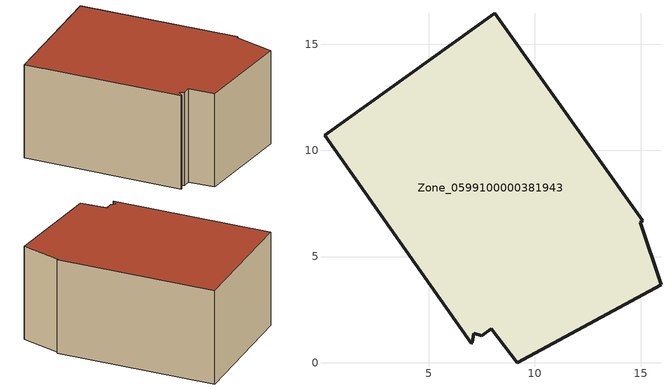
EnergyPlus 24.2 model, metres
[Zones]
Zone_0599100000381943
 floor ground (C_G): 7.51,1.27 7.13,1.38 7.06,0.95 7.02,0.91 0.1,10.71 8.12,16.46 15.1,6.7 14.98,6.61 15.95,3.68 9.17,0 7.96,1.59 z0
 wall outside (C_F): 7.02,0.91 7.06,0.95 7.13,1.38 7.51,1.27 7.96,1.59 9.17,0 15.95,3.68 14.98,6.61 15.1,6.7 8.12,16.46 0.1,10.71 7.02,0.91 z0:7.29
 roof outside (C_R): 7.13,1.38 7.51,1.27 7.96,1.59 9.17,0 15.95,3.68 14.98,6.61 15.1,6.7 8.12,16.46 0.1,10.71 7.02,0.91 7.06,0.95 z7.29
[BUILDING]
Pand.0599100000381943: North Axis=0; Terrain=City; Loads Convergence Tolerance Value=0.04; Temperature Convergence Tolerance Value=0.4; Solar Distribution=FullExterior; Maximum Number of Warmup Days=25; Minimum Number of Warmup Days=1
[Site:Location]
Rotterdam.The.Hague.AP_ZH_NLD Design_Conditions: Latitude=51.96; Longitude=4.45; Time Zone=1; Elevation=-4.5
[SITE:GROUNDTEMPERATURE:BUILDINGSURFACE]
18, 18, 18, 18, 18, 18, 18, 18, 18, 18, 18, 18
[MATERIAL] Thermal Absorptance=0.9; Solar Absorptance=0.7; Visible Absorptance=0.7
Name | Roughness | Thickness | Conductivity | Density | Specific Heat
G.D.1992-2005 | MediumSmooth | 0.15 | 0.06 | 540 | 1210
F.D.1992-2005 | Rough | 0.3 | 0.12 | 1920 | 840
R.D.1992-2005 | MediumRough | 0.2 | 0.08 | 1500 | 1000
[CONSTRUCTION]
C_G: G.D.1992-2005
C_F: F.D.1992-2005
C_R: R.D.1992-2005
[ZONE]
Zone_0599100000381943: Type=1; Multiplier=1; Ceiling Height=Autocalculate; Volume=Autocalculate; Floor Area=autocalculate; Part of Total Floor Area=Yes
[ZONEINFILTRATION:DESIGNFLOWRATE]
Infil_Zone_0599100000381943: Zone or ZoneList or Space or SpaceList=Zone_0599100000381943; Schedule=AlwaysOn; Design Flow Rate Calculation Method=Flow/Area; Flow Rate per Floor Area=0.0021; Constant Term Coefficient=1; Temperature Term Coefficient=0; Velocity Term Coefficient=0; Velocity Squared Term Coefficient=0
[HVACTEMPLATE:ZONE:IDEALLOADSAIRSYSTEM]
Zone_0599100000381943: Maximum Heating Supply Air Temperature=50; Minimum Cooling Supply Air Temperature=13; Maximum Heating Supply Air Humidity Ratio=0.0156; Minimum Cooling Supply Air Humidity Ratio=0.0077; Heating Limit=NoLimit; Cooling Limit=NoLimit; Dehumidification Control Type=ConstantSensibleHeatRatio; Cooling Sensible Heat Ratio=0.7; Dehumidification Setpoint=60; Humidification Control Type=None; Humidification Setpoint=30; Outdoor Air Method=None; Outdoor Air Flow Rate per Person=0.00944; Outdoor Air Flow Rate per Zone Floor Area=0; Outdoor Air Flow Rate per Zone=0; Demand Controlled Ventilation Type=None; Outdoor Air Economizer Type=NoEconomizer; Heat Recovery Type=None; Sensible Heat Recovery Effectiveness=0.7; Latent Heat Recovery Effectiveness=0.65
[ZONECONTROL:THERMOSTAT]
ThermostatControl_Zone_0599100000381943: Zone or ZoneList=Zone_0599100000381943; Control Type Schedule=DualSetpointControlType; Control 1=Thermostat_Zone_0599100000381943; Temperature Difference Between Cutout And Setpoint=0
[THERMOSTATSETPOINT:DUALSETPOINT]
Thermostat_Zone_0599100000381943: Heating Setpoint Temperature Schedule=HeatingSetpoint_Zone_0599100000381943; Cooling Setpoint Temperature Schedule=CoolingSetpoint_Zone_0599100000381943
[SCHEDULE:COMPACT]
HeatingSetpoint_Zone_0599100000381943: Through: 12/31, For: AllDays, Until: 24:00, 21
CoolingSetpoint_Zone_0599100000381943: Through: 12/31, For: AllDays, Until: 24:00, 24
DualSetpointControlType: Through: 12/31, For: AllDays, Until: 24:00, 4
AlwaysOn: Through: 12/31, For: AllDays, Until: 24:00, 1
